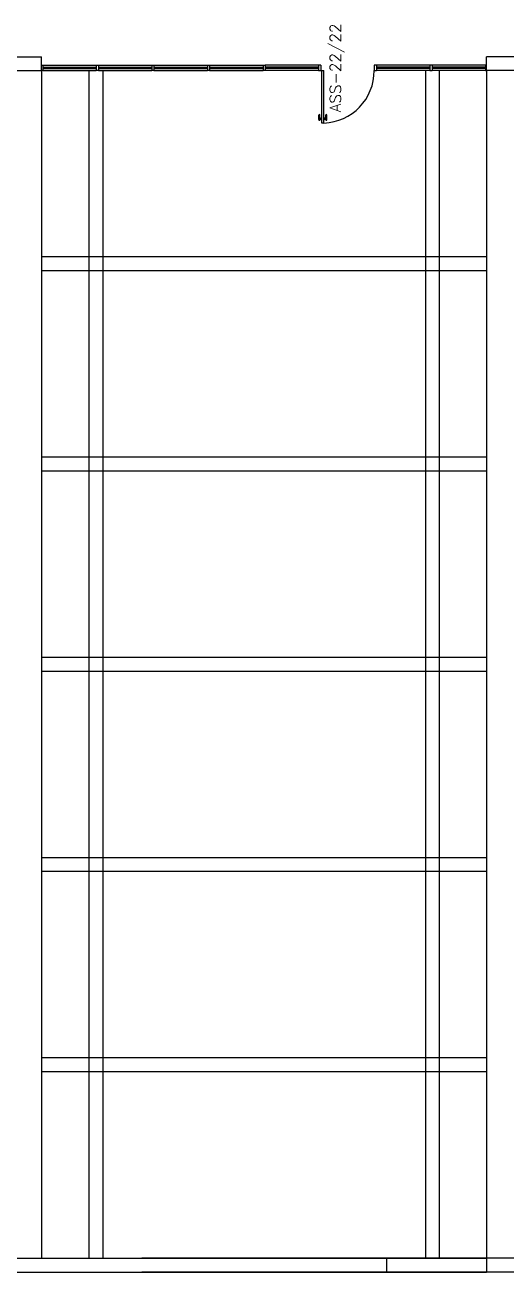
# Model space of a CAD drawing. Extents: x 272.3 to 314.2, y 193.7 to 231.5.
# Drawn here: x 289.02 to 297.67, y 193.68 to 216.1 of the extents above; entities that cross this region are included whole.
import ezdxf

# ---------------------------------------------------------------- set-up
doc = ezdxf.new("R2010")
doc.units = 0
doc.header["$LTSCALE"] = 0.01
for name, color, linetype in [('ALVENARIA', 2, 'CONTINUOUS'), ('ENDEREÇO', 2, 'CONTINUOUS'), ('JANELA', 1, 'CONTINUOUS'), ('MACANETA', 2, 'CONTINUOUS'), ('PISO', 1, 'CONTINUOUS'), ('PORTA', 2, 'CONTINUOUS')]:
    doc.layers.add(name, color=color, linetype=linetype)
doc.styles.add('UNB-100', font='simplex.shx', dxfattribs={"height": 0.4})

# ---------------------------------------------------------------- blocks, each defined once
blk = doc.blocks.new('MACANETA')
at = {"layer": 'MACANETA', "color": 1}
for p, q in [((-0.077, 0.052), (-0.077, 0.12)), ((-0.059, 0.052), (-0.059, 0.12)), ((-0.059, 0.075), (-0.036, 0.075)), ((-0.059, 0.052), (-0.036, 0.052)), ((-0.036, 0.044), (-0.036, 0.084)), ((-0.036, 0.084), (-0.03, 0.084)), ((-0.036, 0.044), (-0.03, 0.044)), ((0.006, 0.084), (0, 0.084)), ((0.006, 0.044), (0, 0.044)), ((0.006, 0.044), (0.006, 0.084)), ((0.029, 0.075), (0.006, 0.075)), ((0.029, 0.052), (0.006, 0.052)), ((0.029, 0.052), (0.029, 0.12)), ((0.047, 0.052), (0.047, 0.12))]:
    blk.add_line(p, q, dxfattribs=at)
for centre, start, end in [((-0.068, 0.12), 90, 180), ((-0.068, 0.052), 180, 270), ((-0.068, 0.12), 0, 90), ((-0.068, 0.052), 270, 0), ((0.038, 0.12), 90, 180), ((0.038, 0.052), 180, 270), ((0.038, 0.12), 0, 90), ((0.038, 0.052), 270, 0)]:
    blk.add_arc(centre, 0.00874, start, end, dxfattribs=at)
blk = doc.blocks.new('DOOR80')
at = {"layer": 'PORTA'}
for p, q in [((0.015, -0.8), (0.015, 0)), ((0.015, 0), (0.045, 0)), ((0.045, -0.8), (0.045, 0)), ((0.045, -0.8), (0.015, -0.8))]:
    blk.add_line(p, q, dxfattribs=at)
at = {"layer": 'PORTA', "color": 1}
blk.add_arc((0.015, 0), 0.8, 272.1491, 0, dxfattribs=at)
at = {"layer": 'PORTA'}
blk.add_blockref('MACANETA', (0.045, -0.8), dxfattribs=at)

msp = doc.modelspace()

# ---------------------------------------------------------------- linework, layer by layer
at = {"layer": 'ALVENARIA'}
for p, q in [((283.524, 215.528), (289.324, 215.528)), ((289.324, 215.278), (289.324, 215.528)), ((304.254, 215.528), (297.324, 215.528)), ((297.324, 215.278), (297.324, 215.528)), ((288.724, 215.278), (289.324, 215.278)), ((304.254, 215.278), (297.324, 215.278)), ((272.274, 193.928), (295.524, 193.928)), ((314.224, 193.928), (291.124, 193.928)), ((295.524, 193.928), (295.524, 193.678)), ((297.324, 193.928), (297.324, 193.678)), ((272.274, 193.678), (295.524, 193.678)), ((314.224, 193.678), (291.124, 193.678))]:
    msp.add_line(p, q, dxfattribs=at)
at = {"layer": 'JANELA'}
for p, q in [((289.324, 215.378), (289.344, 215.378)), ((289.344, 215.278), (289.324, 215.278)), ((289.344, 215.378), (289.344, 215.278)), ((289.344, 215.378), (290.304, 215.378)), ((289.344, 215.338), (290.304, 215.338)), ((289.344, 215.318), (290.304, 215.318)), ((289.344, 215.278), (290.304, 215.278)), ((290.304, 215.378), (290.304, 215.278)), ((290.304, 215.378), (290.344, 215.378)), ((290.344, 215.278), (290.304, 215.278)), ((290.344, 215.378), (290.344, 215.278)), ((290.344, 215.378), (291.304, 215.378)), ((290.344, 215.338), (291.304, 215.338)), ((290.344, 215.318), (291.304, 215.318)), ((290.344, 215.278), (291.304, 215.278)), ((291.304, 215.378), (291.304, 215.278)), ((291.304, 215.378), (291.344, 215.378)), ((291.344, 215.278), (291.304, 215.278)), ((291.344, 215.378), (291.344, 215.278)), ((291.344, 215.378), (292.304, 215.378)), ((291.344, 215.338), (292.304, 215.338)), ((291.344, 215.318), (292.304, 215.318)), ((291.344, 215.278), (292.304, 215.278)), ((292.304, 215.378), (292.304, 215.278)), ((292.304, 215.378), (292.344, 215.378)), ((292.344, 215.278), (292.304, 215.278)), ((292.344, 215.378), (293.304, 215.378)), ((292.344, 215.378), (292.344, 215.278)), ((292.344, 215.338), (293.304, 215.338)), ((292.344, 215.318), (293.304, 215.318)), ((292.344, 215.278), (293.304, 215.278)), ((293.304, 215.378), (293.344, 215.378)), ((293.304, 215.378), (293.304, 215.278)), ((293.344, 215.278), (293.304, 215.278)), ((294.304, 215.378), (293.344, 215.378)), ((293.344, 215.378), (293.344, 215.278)), ((294.304, 215.338), (293.344, 215.338)), ((294.304, 215.318), (293.344, 215.318)), ((294.304, 215.278), (293.344, 215.278)), ((294.344, 215.378), (294.304, 215.378)), ((294.304, 215.378), (294.304, 215.278)), ((294.304, 215.278), (294.344, 215.278)), ((294.344, 215.378), (294.344, 215.278)), ((295.304, 215.378), (295.304, 215.278)), ((295.344, 215.378), (295.304, 215.378)), ((295.304, 215.278), (295.344, 215.278)), ((295.344, 215.378), (295.344, 215.278)), ((296.304, 215.378), (295.344, 215.378)), ((296.304, 215.338), (295.344, 215.338)), ((296.304, 215.318), (295.344, 215.318)), ((296.304, 215.278), (295.344, 215.278)), ((296.304, 215.378), (296.304, 215.278)), ((296.344, 215.378), (296.304, 215.378)), ((296.304, 215.278), (296.344, 215.278)), ((297.304, 215.378), (296.344, 215.378)), ((296.344, 215.378), (296.344, 215.278)), ((297.304, 215.338), (296.344, 215.338)), ((297.304, 215.318), (296.344, 215.318)), ((297.304, 215.278), (296.344, 215.278)), ((297.304, 215.378), (297.304, 215.278)), ((297.324, 215.378), (297.304, 215.378)), ((297.304, 215.278), (297.324, 215.278))]:
    msp.add_line(p, q, dxfattribs=at)
at = {"layer": 'PISO'}
for p, q in [((289.324, 215.278), (289.324, 193.928)), ((290.174, 215.278), (290.174, 193.928)), ((290.424, 215.278), (290.424, 193.928)), ((296.224, 215.278), (296.224, 193.928)), ((296.474, 215.278), (296.474, 193.928)), ((297.324, 215.278), (297.324, 193.928)), ((297.324, 211.928), (289.324, 211.928)), ((297.324, 211.678), (289.324, 211.678)), ((297.324, 208.328), (289.324, 208.328)), ((297.324, 208.078), (289.324, 208.078)), ((297.324, 204.728), (289.324, 204.728)), ((297.324, 204.478), (289.324, 204.478)), ((297.324, 201.128), (289.324, 201.128)), ((297.324, 200.878), (289.324, 200.878)), ((297.324, 197.528), (289.324, 197.528)), ((297.324, 197.278), (289.324, 197.278)), ((295.524, 193.928), (297.324, 193.928)), ((295.524, 193.678), (297.324, 193.678))]:
    msp.add_line(p, q, dxfattribs=at)

# ---------------------------------------------------------------- block references
at = {"layer": 'PORTA', "xscale": 1.177905511579189, "yscale": 1.177905511579189, "zscale": 1.177905511579189, "rotation": 2.572422275193275e-09}
msp.add_blockref('DOOR80', (294.344, 215.278), dxfattribs=at)

# ---------------------------------------------------------------- texts
at = {"layer": 'ENDEREÇO', "style": 'UNB-100'}
msp.add_text('ASS-22/22', height=0.2, rotation=90, dxfattribs=at).set_placement((294.705, 214.531))

doc.saveas('drawing.dxf')
